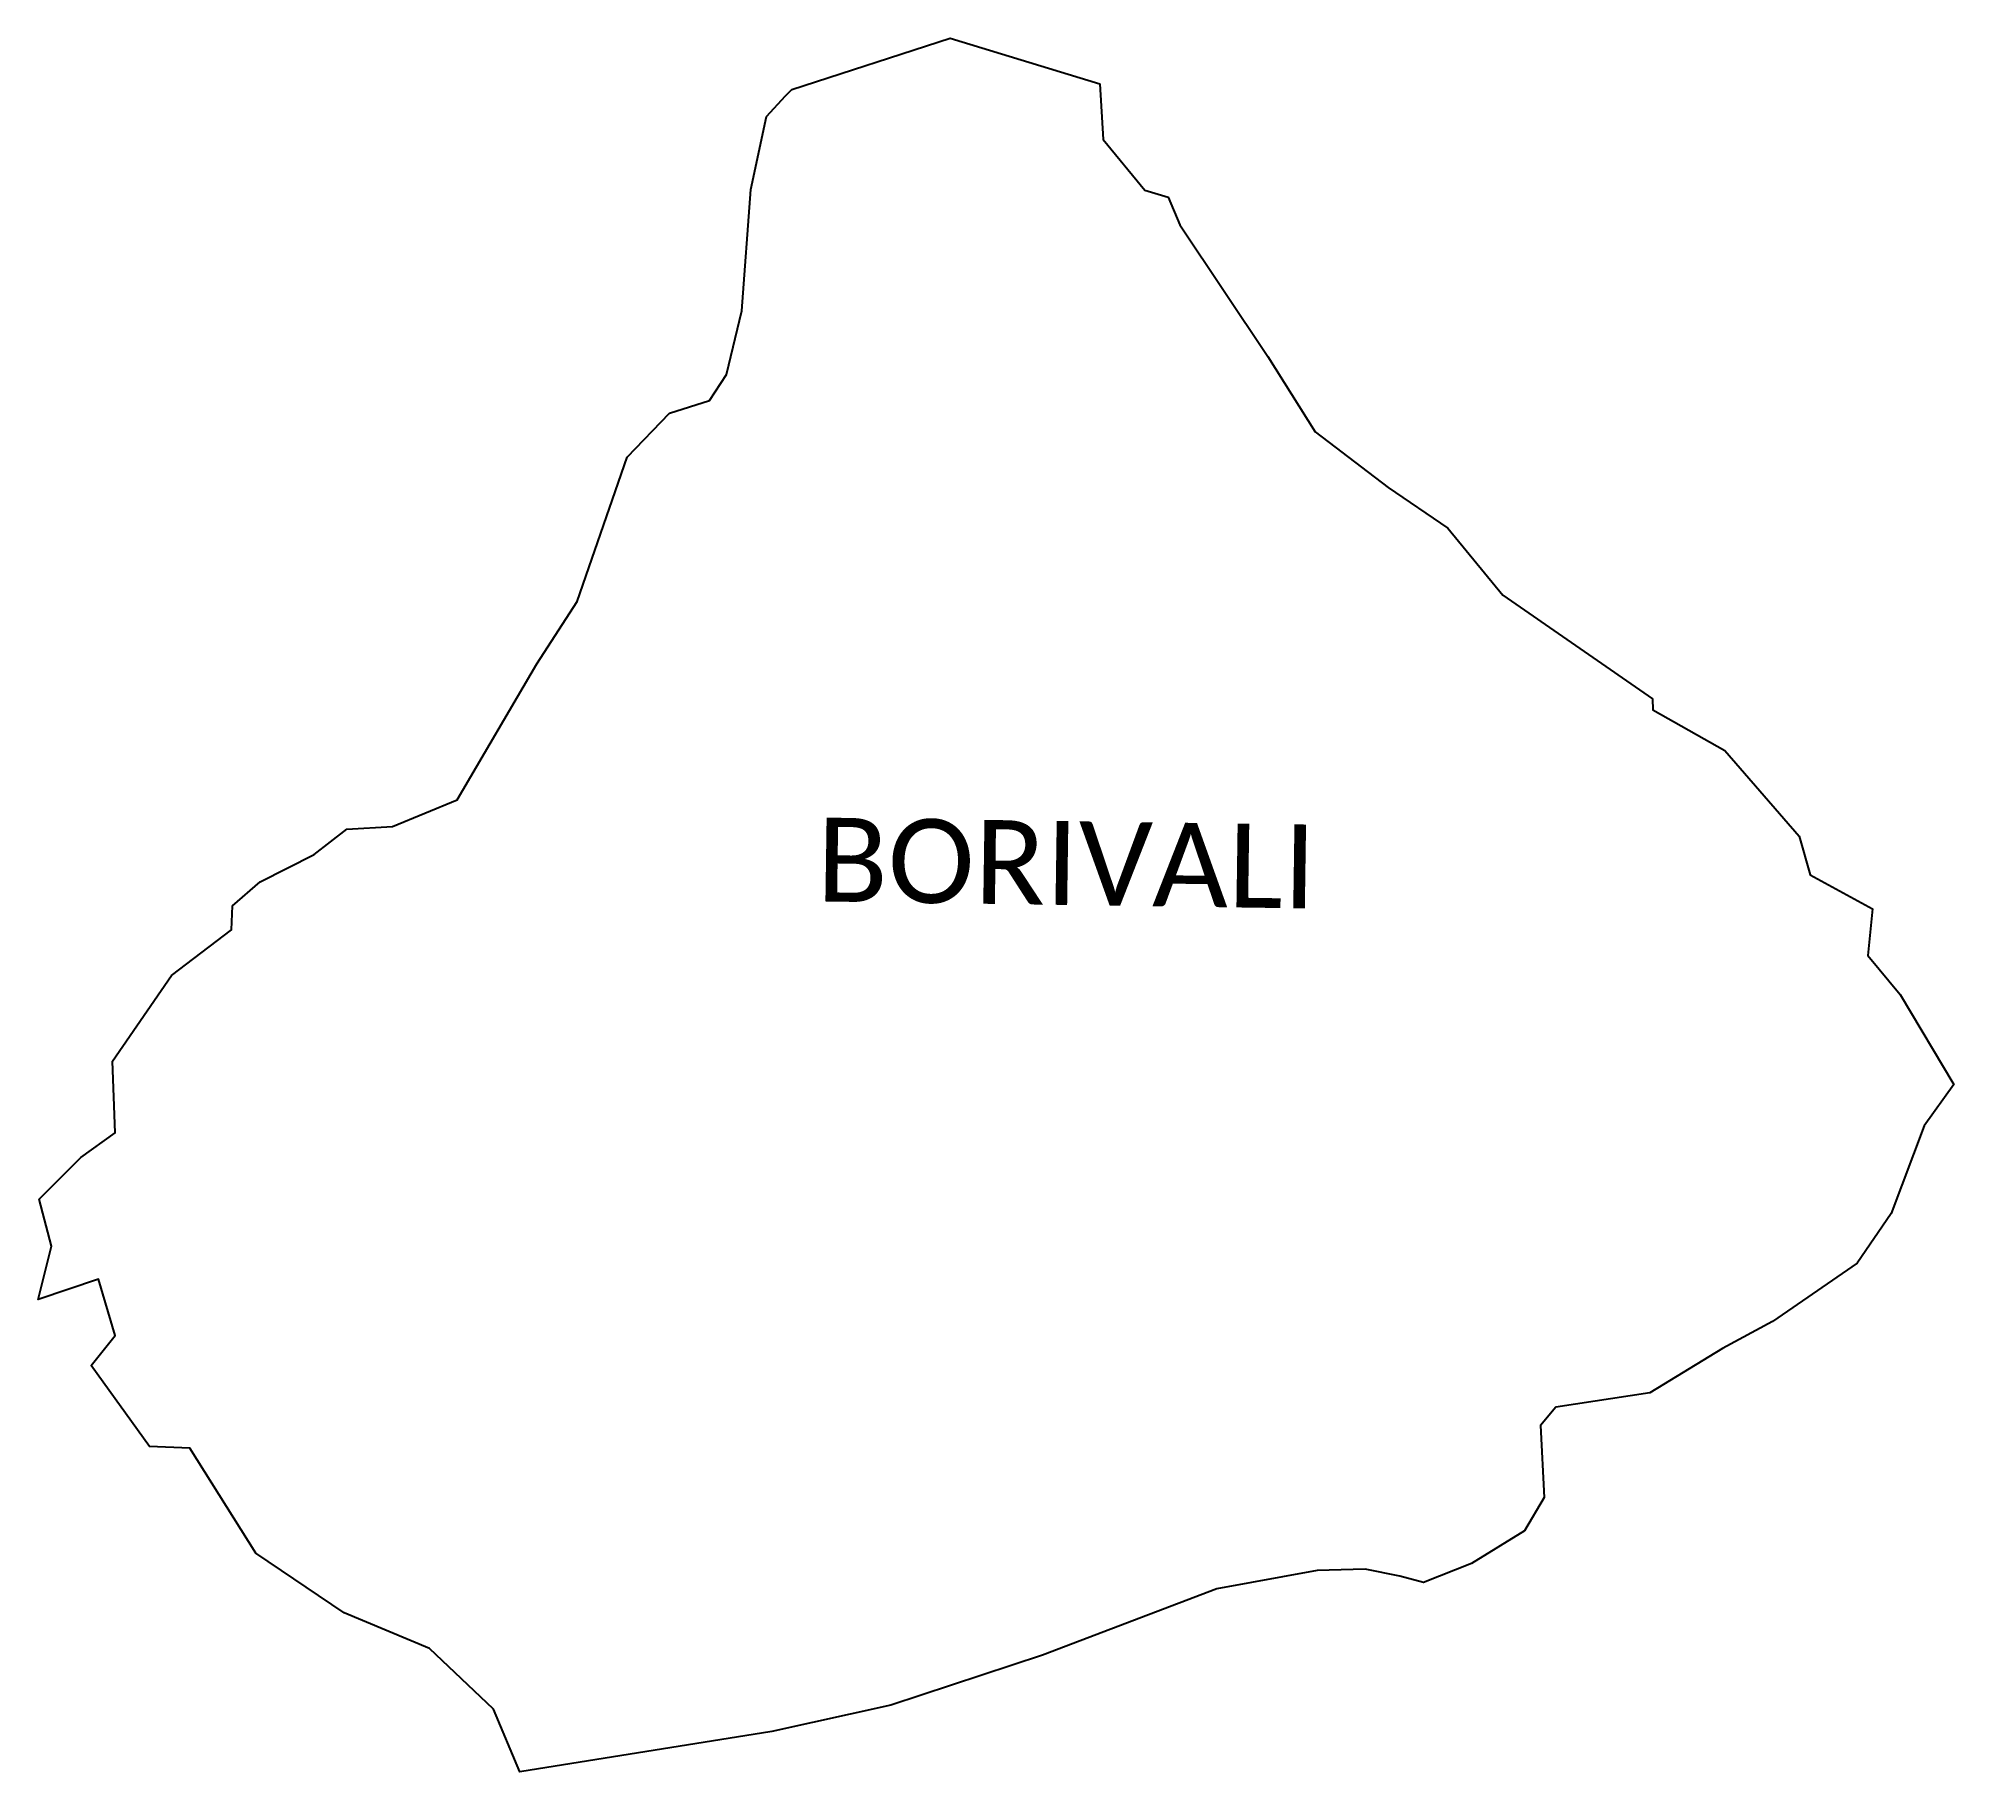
# Model space of a CAD drawing. Header units: metres. Extents: x 303081 to 305885, y 1950927 to 1953464.
import ezdxf

# ---------------------------------------------------------------- set-up
doc = ezdxf.new("R2010")
doc.units = ezdxf.units.M
doc.layers.add('ddddd', color=7, linetype='Continuous')
doc.layers.add('VILLAGE NAME', color=250, linetype='Continuous')
doc.styles.get("Standard").update_dxf_attribs({"font": 'simplex.shx'})

msp = doc.modelspace()

# ---------------------------------------------------------------- linework, layer by layer
at = {"layer": 'ddddd'}
msp.add_polyline3d([(304635, 1953397.8, 0), (304640, 1953316.2, 0), (304701, 1953242.3, 0), (304734.9, 1953232, 0), (304752.3, 1953191.5, 0), (304881.1, 1952998.6, 0), (304950.1, 1952888.6, 0), (305056.9, 1952806.7, 0), (305144.2, 1952747.4, 0), (305224.7, 1952649.1, 0), (305443.9, 1952497.5, 0), (305444.4, 1952481.3, 0), (305550, 1952421.8, 0), (305658.8, 1952296.5, 0), (305674.7, 1952240.1, 0), (305765.8, 1952190.1, 0), (305759.1, 1952121.9, 0), (305806.3, 1952064.8, 0), (305884.8, 1951933, 0), (305841.8, 1951872.5, 0), (305793.2, 1951744.2, 0), (305743.5, 1951671.7, 0), (305619.5, 1951586.1, 0), (305546.5, 1951546.5, 0), (305440.1, 1951481.6, 0), (305302.7, 1951460.7, 0), (305279.8, 1951433.8, 0), (305285.2, 1951328.4, 0), (305256.7, 1951279.9, 0), (305179.1, 1951231.8, 0), (305108.8, 1951204.3, 0), (305073.9, 1951213.3, 0), (305023.4, 1951223.8, 0), (304953, 1951221.6, 0), (304806.1, 1951195.1, 0), (304551, 1951097.7, 0), (304329.2, 1951024.6, 0), (304154.9, 1950986, 0), (303786, 1950927.2, 0), (303747.4, 1951018.9, 0), (303653.9, 1951107.4, 0), (303529.2, 1951159.9, 0), (303399.5, 1951247.3, 0), (303303.1, 1951400.8, 0), (303244.2, 1951403, 0), (303158.5, 1951522, 0), (303193.8, 1951565.6, 0), (303169.6, 1951648.2, 0), (303081.3, 1951618.6, 0), (303100.6, 1951696.4, 0), (303082.7, 1951765.3, 0), (303143.7, 1951826, 0), (303193.8, 1951862.5, 0), (303189.7, 1951967.4, 0), (303276.2, 1952092.4, 0), (303364, 1952159.7, 0), (303365.6, 1952194.4, 0), (303406.2, 1952229.6, 0), (303484.9, 1952269.9, 0), (303532.7, 1952306.7, 0), (303599.7, 1952310.8, 0), (303694.3, 1952349.9, 0), (303811.1, 1952548.8, 0), (303870.2, 1952640.1, 0), (303943.1, 1952851.3, 0), (304005.1, 1952915.6, 0), (304063.9, 1952934.2, 0), (304088.6, 1952972.3, 0), (304111, 1953065.6, 0), (304124.2, 1953243, 0), (304147.1, 1953349.7, 0), (304175.2, 1953380, 0), (304184.3, 1953389.6, 0), (304416.2, 1953464.4, 0), (304635, 1953397.8, 0)], close=True, dxfattribs=at)

# ---------------------------------------------------------------- texts
at = {"layer": 'ddddd', "insert": (304221.7, 1952323.9), "char_height": 122.778, "attachment_point": 1, "rotation": 359.1736}
msp.add_mtext_dynamic_manual_height_columns('{\\fCalibri|b0|i0|c0|p34;BORIVALI}', width=1172, gutter_width=613.9, heights=[117.9], dxfattribs=at)
at = {"layer": 'VILLAGE NAME', "insert": (304221.7, 1952323.9), "char_height": 122.778, "attachment_point": 1, "rotation": 359.1736}
msp.add_mtext_dynamic_manual_height_columns('{\\fCalibri|b0|i0|c0|p34;BORIVALI}', width=1172, gutter_width=613.9, heights=[117.9], dxfattribs=at)

doc.saveas('drawing.dxf')
